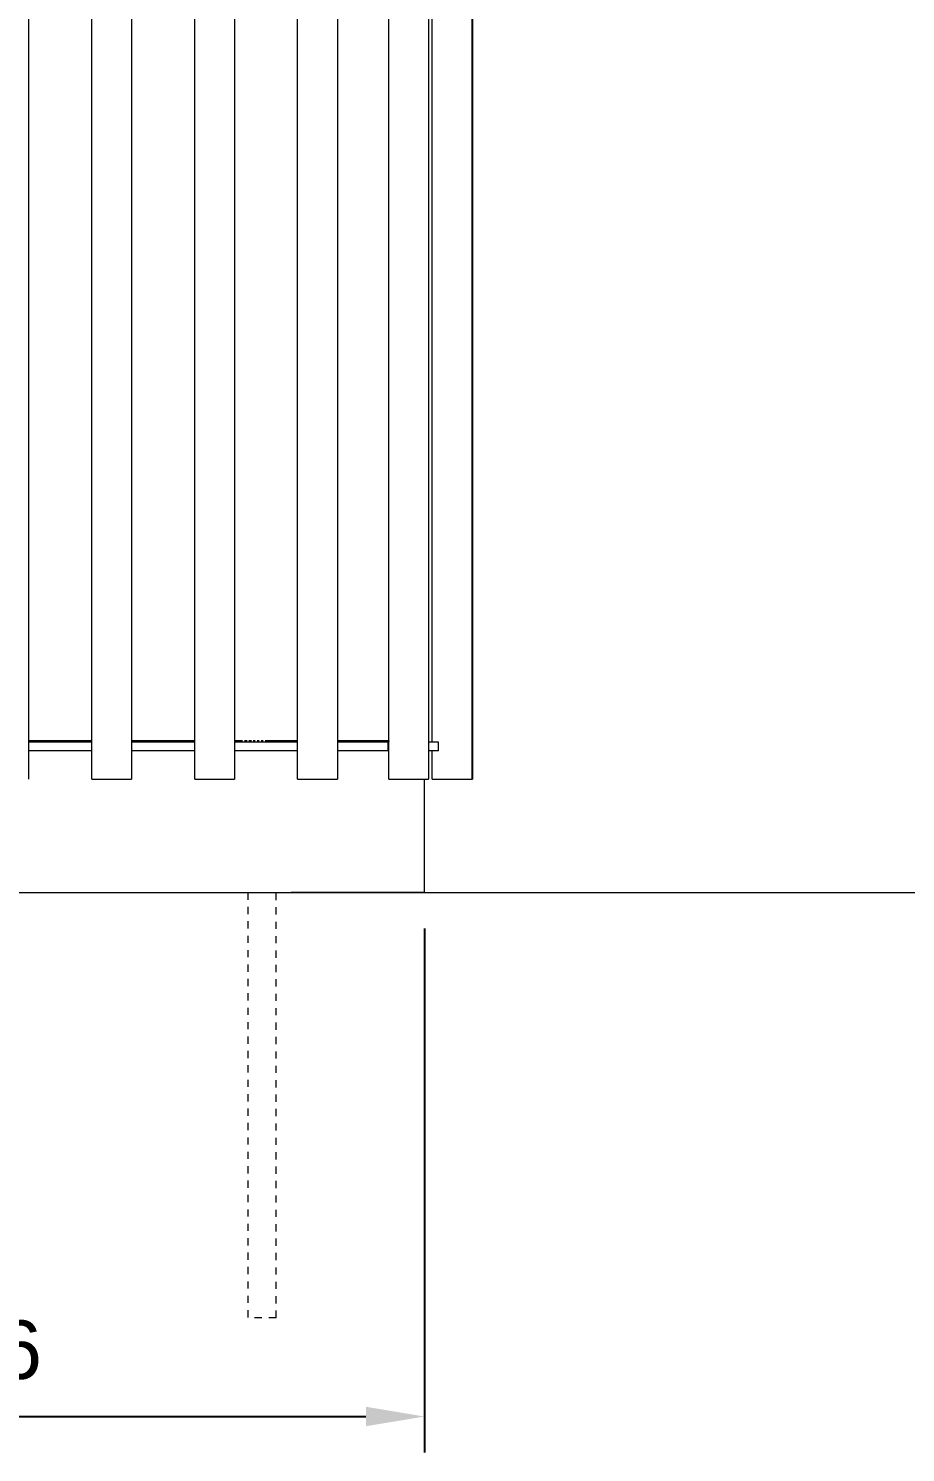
# Model space of a CAD drawing. Header units: inches. Extents: x -6.5 to 91.7, y -2.1 to 67.1.
# Drawn here: x 29.29 to 41.47, y 22.02 to 41.79 of the extents above; entities that cross this region are included whole.
import ezdxf

# ---------------------------------------------------------------- set-up
doc = ezdxf.new("R2010")
doc.units = ezdxf.units.IN
doc.header["$PDSIZE"] = -1
doc.linetypes.add('HIDDEN', pattern=[1.905, 1.27, -0.635])
for name, color, linetype, lineweight in [('ZANO_R', 7, 'Continuous', 0), ('ZANO_R_przerywana', 250, 'HIDDEN', 0), ('ZANO_W', 1, 'Continuous', 0)]:
    doc.layers.add(name, color=color, linetype=linetype, lineweight=lineweight)
doc.styles.get("Standard").update_dxf_attribs({"font": 'ARIALUNI.TTF'})
doc.dimstyles.new('amerykanie', dxfattribs={"dimtxt": 50, "dimasz": 50, "dimexe": 0.5, "dimexo": 0.5, "dimgap": 1, "dimtad": 1, "dimdec": 0, "dimzin": 0, "dimlunit": 5, "dimtxsty": 'Standard', "dimcen": 0.09, "dimclrd": 1, "dimclre": 1, "dimclrt": 1, "dimazin": 0, "dimtfac": 1, "dimtdec": 0, "dimtmove": 0, "dimatfit": 3, "dimfxl": 1, "dimtzin": 0, "dimarcsym": 1})

# ---------------------------------------------------------------- blocks, each defined once
blk = doc.blocks.new('*D370')
at = {"layer": 'Defpoints', "color": 0}
for p in [(20.382, 29.792), (34.792, 29.792), (34.792, 22.515)]:
    blk.add_point(p, dxfattribs=at)
at = {"layer": 'ZANO_W', "color": 1, "lineweight": -2}
for p, q in [((20.382, 29.292), (20.382, 22.015)), ((34.792, 29.292), (34.792, 22.015)), ((21.194, 22.515), (33.979, 22.515))]:
    blk.add_line(p, q, dxfattribs=at)
at = {"layer": 'ZANO_W', "color": 1}
for points in [[(21.194, 22.651), (21.194, 22.38), (20.382, 22.515)], [(33.979, 22.38), (33.979, 22.651), (34.792, 22.515)]]:
    blk.add_solid(points, dxfattribs=at)
at = {"layer": 'ZANO_W', "color": 1, "insert": (27.587, 23.437), "char_height": 0.8125, "attachment_point": 5}
blk.add_mtext('14 7/16', dxfattribs=at)

msp = doc.modelspace()

# ---------------------------------------------------------------- linework, layer by layer
at = {"layer": 'ZANO_R'}
for p, q in [((29.29251, 57.23374), (29.29251, 31.36681)), ((30.17149, 31.36681), (30.17149, 57.23374)), ((30.72268, 57.23374), (30.72268, 31.36681)), ((31.60166, 31.36681), (31.60166, 57.23374)), ((32.15285, 57.23374), (32.15285, 31.36681)), ((33.03148, 31.36681), (33.03148, 57.23374)), ((33.58268, 57.23374), (33.58268, 31.36681)), ((34.29863, 31.36681), (34.29863, 57.23374)), ((34.84983, 57.23374), (34.84983, 31.36681)), ((34.89937, 31.87864), (34.89937, 57.23374)), ((35.45057, 57.23374), (35.45057, 31.36681)), ((35.461, 57.23374), (35.461, 31.36681)), ((29.29251, 31.90226), (30.17149, 31.90226)), ((30.17149, 31.87864), (29.29251, 31.87864)), ((30.72268, 31.90226), (31.60166, 31.90226)), ((31.60166, 31.87864), (30.72268, 31.87864)), ((32.15285, 31.90226), (32.26541, 31.90226)), ((32.94124, 31.87864), (32.15285, 31.87864)), ((32.29512, 31.90226), (32.3306, 31.90226)), ((32.35396, 31.90226), (32.38881, 31.90226)), ((32.412, 31.90226), (32.44072, 31.90226)), ((32.46924, 31.90226), (32.49755, 31.90226)), ((32.52566, 31.90226), (32.55356, 31.90226)), ((32.58126, 31.90226), (33.03148, 31.90226)), ((33.03148, 31.87864), (32.94124, 31.87864)), ((33.58268, 31.90226), (34.29863, 31.90226)), ((34.28901, 31.87864), (33.58268, 31.87864)), ((34.27805, 31.87874), (34.27723, 31.87868)), ((34.27886, 31.87883), (34.27805, 31.87874)), ((34.27967, 31.87895), (34.27886, 31.87883)), ((34.28048, 31.8791), (34.27967, 31.87895)), ((34.28128, 31.87928), (34.28048, 31.8791)), ((34.28207, 31.87948), (34.28128, 31.87928)), ((34.28286, 31.87971), (34.28207, 31.87948)), ((34.28364, 31.87997), (34.28286, 31.87971)), ((34.28441, 31.88026), (34.28364, 31.87997)), ((34.28517, 31.88057), (34.28441, 31.88026)), ((34.28591, 31.88091), (34.28517, 31.88057)), ((34.28665, 31.88127), (34.28591, 31.88091)), ((34.28737, 31.88166), (34.28665, 31.88127)), ((34.28808, 31.88207), (34.28737, 31.88166)), ((34.28877, 31.88251), (34.28808, 31.88207)), ((34.28945, 31.88297), (34.28877, 31.88251)), ((34.28901, 31.76052), (34.28901, 31.87864)), ((34.28901, 31.87864), (34.29863, 31.87864)), ((34.29011, 31.88346), (34.28945, 31.88297)), ((34.29075, 31.88396), (34.29011, 31.88346)), ((34.29138, 31.88449), (34.29075, 31.88396)), ((34.29198, 31.88504), (34.29138, 31.88449)), ((34.29257, 31.88561), (34.29198, 31.88504)), ((34.29314, 31.88621), (34.29257, 31.88561)), ((34.29368, 31.88682), (34.29314, 31.88621)), ((34.29421, 31.88745), (34.29368, 31.88682)), ((34.29471, 31.88809), (34.29421, 31.88745)), ((34.29519, 31.88876), (34.29471, 31.88809)), ((34.29565, 31.88944), (34.29519, 31.88876)), ((34.29608, 31.89013), (34.29565, 31.88944)), ((34.29649, 31.89084), (34.29608, 31.89013)), ((34.29687, 31.89157), (34.29649, 31.89084)), ((34.29723, 31.89231), (34.29687, 31.89157)), ((34.29756, 31.89305), (34.29723, 31.89231)), ((34.29787, 31.89381), (34.29756, 31.89305)), ((34.29815, 31.89459), (34.29787, 31.89381)), ((34.2984, 31.89536), (34.29815, 31.89459)), ((34.29863, 31.89615), (34.2984, 31.89536)), ((34.98657, 31.87864), (34.84983, 31.87864)), ((34.98657, 31.76052), (34.98657, 31.87864)), ((30.17149, 31.76052), (29.29251, 31.76052)), ((31.60166, 31.76052), (30.72268, 31.76052)), ((32.94124, 31.76052), (32.15285, 31.76052)), ((33.03148, 31.76052), (32.94124, 31.76052)), ((34.28896, 31.76052), (33.58268, 31.76052)), ((34.29863, 31.76052), (34.28896, 31.76052)), ((34.98657, 31.76052), (34.84983, 31.76052)), ((34.89937, 31.36681), (34.89937, 31.76052)), ((30.17149, 31.36681), (30.66496, 31.36681)), ((30.66496, 31.36681), (30.72268, 31.36681)), ((31.60166, 31.36681), (32.09513, 31.36681)), ((32.09513, 31.36681), (32.15285, 31.36681)), ((33.03148, 31.36681), (33.52495, 31.36681)), ((33.52495, 31.36681), (33.58268, 31.36681)), ((34.29863, 31.36681), (34.7921, 31.36681)), ((34.79169, 29.79196), (34.79169, 31.36681)), ((34.7921, 31.36681), (34.84983, 31.36681)), ((34.89938, 31.36681), (35.39285, 31.36681)), ((35.39285, 31.36681), (35.45057, 31.36681)), ((35.45057, 31.36681), (35.461, 31.36681)), ((27.58674, 29.79196), (32.94124, 29.79196)), ((34.79169, 29.79196), (32.94124, 29.79196))]:
    msp.add_line(p, q, dxfattribs=at)
msp.add_lwpolyline([(-6.51348, 29.79196), (44.2984, 29.79196)], dxfattribs=at)
at = {"layer": 'ZANO_R_przerywana', "ltscale": 0.05}
for p, q in [((32.33828, 29.79196), (32.33828, 23.88627)), ((32.73199, 23.88627), (32.73199, 29.79196)), ((32.73199, 23.88627), (32.33828, 23.88627))]:
    msp.add_line(p, q, dxfattribs=at)
at = {"layer": 'ZANO_R_przerywana'}
msp.add_lwpolyline([(32.33828, 29.79196), (32.73199, 29.79196)], dxfattribs=at)

# ---------------------------------------------------------------- dimensions: what is measured, and where the dimension line sits
at = {"layer": 'ZANO_W'}
dim = msp.add_linear_dim(base=(34.79169, 22.51533), p1=(20.3818, 29.79196), p2=(34.79169, 29.79196), dimstyle='amerykanie', override={"dimtxt": 0.8125, "dimasz": 0.8125, "dimgap": 0.5, "dimdec": 4, "dimaunit": 1, "dimadec": 1, "dimtdec": 4, "dimtmove": 1, "dimfrac": 2}, dxfattribs=at)
dim.commit()
dim.dimension.update_dxf_attribs({"geometry": '*D370', "text_midpoint": (27.58674, 23.43709)})

doc.saveas('drawing.dxf')
